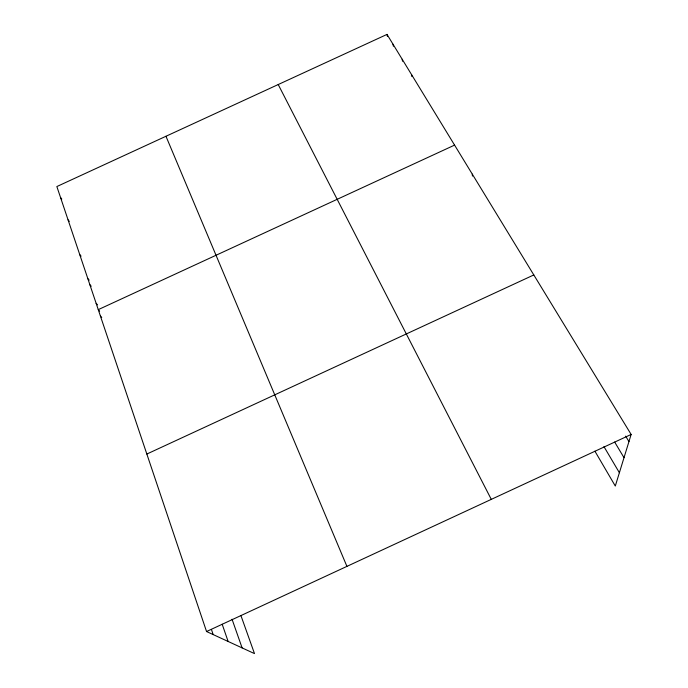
<?xml version="1.0" encoding="UTF-8"?>
<svg xmlns="http://www.w3.org/2000/svg" width="688" height="688" viewBox="0 0 688 688"><rect width="100%" height="100%" fill="white"/><g stroke="black" fill="none" stroke-linecap="round" stroke-linejoin="round"><path stroke-width="1.03" d="M240.895 615.476L254.491 653.6L206.546 631.532L56.855 186.551L387.017 34.4L631.145 434.455L615.296 486.038L594.905 451.165M206.546 631.532L631.145 434.455M146.836 454.046L533.811 274.942M454.579 145.108L98.264 309.643L99.614 311.131M100.396 315.99L101.755 317.469M96.139 303.339L97.498 304.844M89.87 284.703L91.237 286.251M87.815 278.588L89.182 280.145M79.731 254.569L81.098 256.177M68.043 219.825L69.307 221.364M60.527 197.49L61.791 199.064M625.659 436.14L628.961 441.584M614.668 442.057L624.007 457.675M603.961 446.624L619.389 472.725M278.219 84.538L491.284 499.368M165.963 136.267L346.924 566.379M232.045 619.234L242.116 647.907M222.181 624.231L228.132 641.465M211.465 629.546L213.177 634.577M387.017 34.4L387.396 36.404M393.02 44.238L393.381 46.234M402.188 59.254L402.523 61.223M411.553 74.596L411.863 76.549M472.278 174.116L472.45 176.068"/></g></svg>
